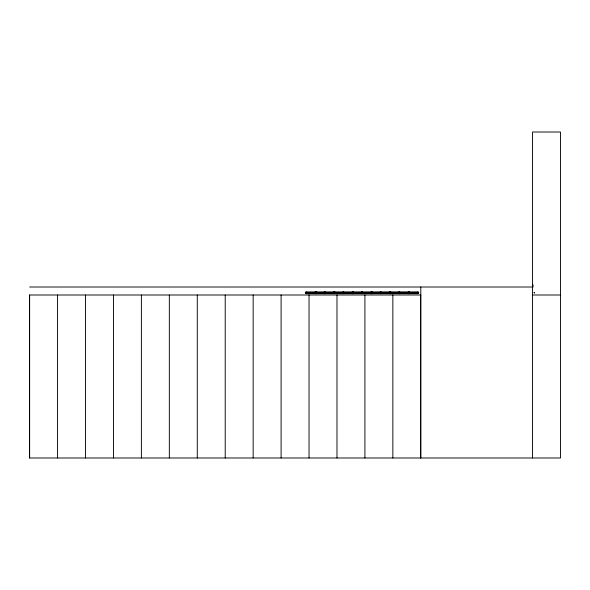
<?xml version="1.0" encoding="UTF-8"?>
<svg xmlns="http://www.w3.org/2000/svg" width="590" height="590" viewBox="0 0 590 590"><rect width="100%" height="100%" fill="white"/><g stroke="black" fill="none" stroke-linecap="round" stroke-linejoin="round"><path stroke-width="0.89" d="M316.631 293.075L316.247 293.658M334.95 293.599L335.253 293.075L343.365 293.075L343.446 292.507L343.446 293.65L343.365 293.075M353.58 293.599L353.882 293.075L361.995 293.075L361.995 292.493L362.068 293.65A0.87 0.87 0 0 1 361.198 292.773A0.87 0.87 0 0 1 362.068 291.903L362.142 292.537L361.995 291.91A0.87 0.87 0 0 1 362.872 292.788A0.87 0.87 0 0 1 361.995 293.658L361.995 293.075M372.128 293.658L372.511 293.075L380.698 293.068L380.624 292.493L380.698 293.65A0.87 0.87 0 0 1 379.827 292.773A0.87 0.87 0 0 1 380.698 291.903L380.771 292.537L380.624 291.91A0.87 0.87 0 0 1 381.494 292.788A0.87 0.87 0 0 1 380.624 293.658L380.624 293.075M390.757 293.658L391.133 293.075L399.327 293.068L399.253 292.493L399.327 293.65M409.386 293.658L409.762 293.075L418.17 292.788L306.188 292.485L306.188 293.068L417.875 293.075L417.875 293.658L306.188 293.65A0.87 0.87 0 0 1 305.318 292.773A0.87 0.87 0 0 1 306.188 291.903L417.875 291.91A0.87 0.87 0 0 1 418.752 292.788A0.87 0.87 0 0 1 417.875 293.658M315.503 292.485L315.503 293.068L315.503 291.903M324.817 292.507L324.817 293.068L324.817 291.903M334.132 292.485L334.132 293.068L334.132 291.903M352.835 293.053L352.68 292.493L352.761 293.65M371.457 293.053L371.309 292.493L371.309 293.658M390.086 293.053L389.938 292.493L390.012 293.65M306.114 292.493L306.188 291.903M324.743 293.075L324.743 293.658M408.641 292.485L408.641 293.068L408.641 291.903M29.633 287.006L532.556 287.006M420.795 295L29.5 295L29.5 457.988L560.5 457.988L560.5 132.013L532.556 132.013L532.556 457.988M532.556 295L560.5 295M390.012 292.485L390.012 291.903M371.383 292.485L371.383 291.903M352.761 292.485L352.761 291.903M409.408 291.91L409.762 292.493M390.779 291.91L391.141 292.493M372.157 291.91L372.511 292.493M353.528 291.91L353.882 292.493M334.899 291.91L335.26 292.493M316.277 291.91L316.631 292.493M533.013 284.668L533.013 287.087M420.795 287.006L420.795 457.988M420.67 295L420.67 457.988M417.875 291.91L417.875 292.493M408.641 293.068L408.56 293.658M399.327 291.903L399.393 292.537L399.253 291.91M399.253 293.075L399.253 293.658M392.859 295L392.859 457.988M389.938 293.075L389.938 293.658M364.915 295L364.915 457.988M352.68 293.075L352.68 293.658M343.446 291.903L343.446 292.507L343.365 291.91M336.979 295L336.979 457.988M334.132 293.068L334.058 293.658M309.035 295L309.035 457.988M306.188 293.068L306.188 293.65M281.098 295L281.098 457.988M253.154 295L253.154 457.988M225.218 295L225.218 457.988M197.274 295L197.274 457.988M169.33 295L169.33 457.988M141.394 295L141.394 457.988M113.45 295L113.45 457.988M85.513 295L85.513 457.988M57.569 295L57.569 457.988M29.633 295L29.633 457.988M534.09 292.699L534.651 292.854L534.09 292.699M315.503 293.65L315.503 293.068L315.429 293.658M315.067 293.532A0.87 0.87 0 0 0 316.38 292.773A0.87 0.87 0 0 0 315.067 292.021A0.87 0.87 0 0 0 315.067 293.532M324.308 293.54A0.87 0.87 0 0 0 325.614 292.788A0.87 0.87 0 0 0 324.308 292.028A0.87 0.87 0 0 0 324.308 293.54M333.697 293.532A0.87 0.87 0 0 0 335.002 292.773A0.87 0.87 0 0 0 333.697 292.021A0.87 0.87 0 0 0 333.697 293.532M342.93 293.54A0.87 0.87 0 0 0 344.243 292.788A0.87 0.87 0 0 0 342.93 292.028A0.87 0.87 0 0 0 342.93 293.54M352.319 293.532A0.87 0.87 0 0 0 353.631 292.773A0.87 0.87 0 0 0 352.319 292.021A0.87 0.87 0 0 0 352.319 293.532M370.948 293.532A0.87 0.87 0 0 0 372.261 292.773A0.87 0.87 0 0 0 370.948 292.021A0.87 0.87 0 0 0 370.948 293.532M389.577 293.532A0.87 0.87 0 0 0 390.882 292.773A0.87 0.87 0 0 0 389.577 292.021A0.87 0.87 0 0 0 389.577 293.532M398.81 293.54A0.87 0.87 0 0 0 400.123 292.788A0.87 0.87 0 0 0 398.81 292.028A0.87 0.87 0 0 0 398.81 293.54M408.199 293.532A0.87 0.87 0 0 0 409.512 292.773A0.87 0.87 0 0 0 408.199 292.021A0.87 0.87 0 0 0 408.199 293.532"/></g></svg>
